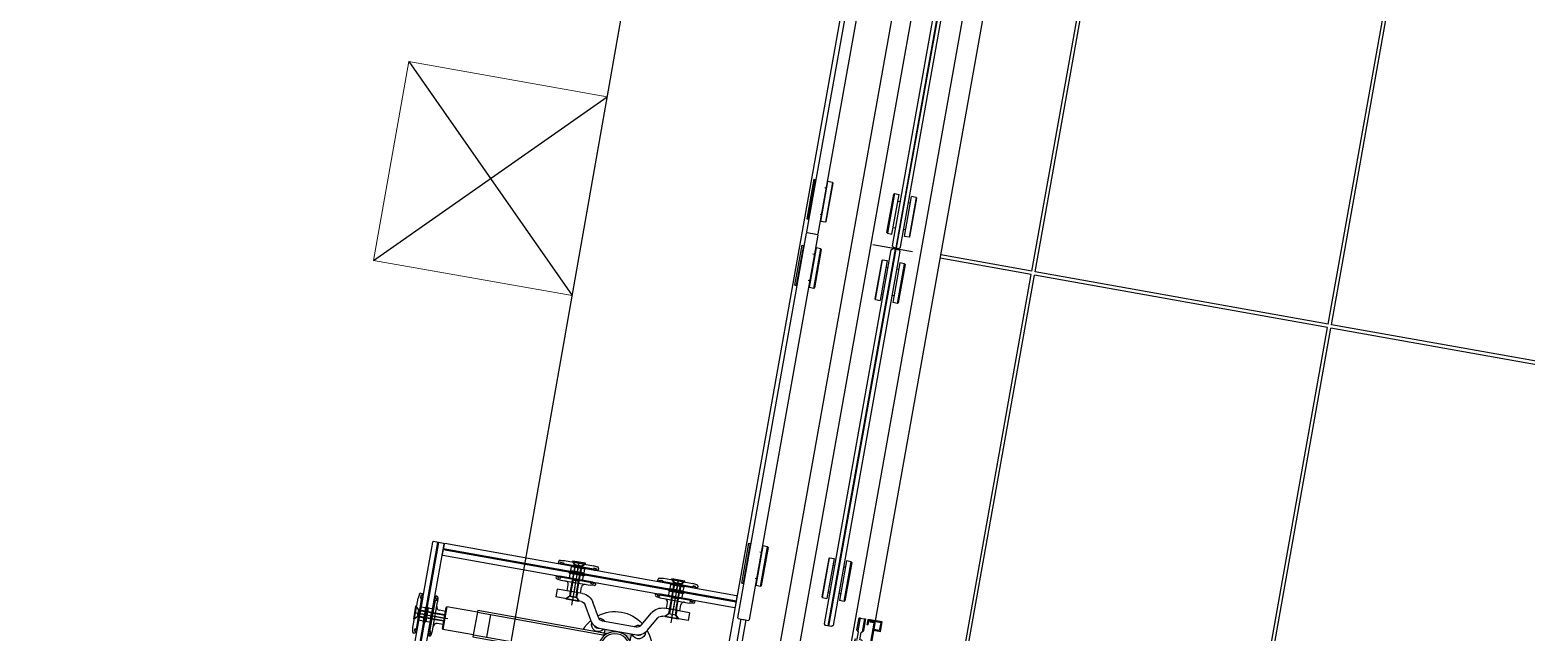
# Model space of a CAD drawing. Header units: centimetres. Extents: x 139057 to 200038, y 34824 to 80516.
# Drawn here: x 172810.6 to 173033.3, y 78802.2 to 78891.7 of the extents above; entities that cross this region are included whole.
import ezdxf

# ---------------------------------------------------------------- set-up
doc = ezdxf.new("R2010")
doc.units = ezdxf.units.CM
doc.header["$LTSCALE"] = 100
doc.layers.get('0').update_dxf_attribs({"lineweight": 0})
doc.layers.add('441_SERRAMENTI_001-AM_0', color=1, linetype='Continuous', lineweight=0)
doc.layers.add('ASFALTO', color=2, linetype='Continuous')
doc.layers.add('M-ASC', color=5, linetype='Continuous')

# ---------------------------------------------------------------- blocks, each defined once
blk = doc.blocks.new('VSEI_M10x16')
for p, q in [((0, 9.75), (0, -9.75)), ((0.5, 9.75), (0, 9.75)), ((16, 0), (0, 0)), ((0.5, 9.75), (0.5, -9.75)), ((0.5, 9.75), (5.25, 5)), ((5.25, 5), (15.4, 5)), ((5.25, 5), (5.25, -5)), ((5.25, 5), (5.25, -5)), ((16, 4.4), (5.25, 4.4)), ((15.4, 5), (16, 4.4)), ((15.4, 5), (15.4, -5)), ((16, 4.4), (16, -4.4)), ((0.5, -9.75), (0, -9.75)), ((0.5, -9.75), (5.25, -5)), ((16, -4.4), (5.25, -4.4)), ((5.25, -5), (15.4, -5)), ((16, -4.4), (15.4, -5))]:
    blk.add_line(p, q)
blk = doc.blocks.new('es5tertetert')
h = blk.add_hatch(color=256)
h.paths.add_polyline_path([(-30, -10, 1), (-26, -10, 1)])
h.paths.add_polyline_path([(-30, 10, 1), (-26, 10, 1)])
for p, q in [((-42.7, 28.2), (-43.5, 22)), ((-40.8, 30), (-38.5, 30)), ((-38.5, 27), (-40, 27)), ((-40, 27), (-40, 23)), ((-40, 23), (-38.5, 23)), ((-38.5, 30), (-38.5, 26.5)), ((-38.5, 23.5), (-38.5, -23.5)), ((-37, 25), (-37, -25)), ((-19.5, 25), (-19.5, -25)), ((-18, 30), (-18, 26.5)), ((-16.8, 30), (-18, 30)), ((-18, 27), (-16.5, 27)), ((-18, 23.5), (-18, -23.5)), ((-16.5, 23), (-18, 23)), ((-16.5, 27), (-16.5, 23)), ((-14.8, 28.2), (-14, 22)), ((-43.5, -22), (-43.5, 22)), ((-40, 5.5), (-43.5, 9)), ((-43.5, 0), (0, 0)), ((-40, 5.5), (-40, -5.5)), ((-40, 5.5), (-38.5, 5.5)), ((-38.5, 8), (-36.5, 10)), ((-38.5, 8), (-38.5, -8)), ((0, 5), (-38.5, 5)), ((0, 4.2), (-38.5, 4.2)), ((-30, 10), (-36.5, 10)), ((-36.5, -10), (-36.5, 10)), ((-30, 10), (-30, -10)), ((-26, 10), (-26, -10)), ((-18, 10), (-26, 10)), ((-14, -22), (-14, 22)), ((0, 10), (-9, 10)), ((0, 10), (0, -10)), ((-40, -5.5), (-43.5, -9)), ((-42.7, -28.2), (-43.5, -22)), ((-40, -5.5), (-38.5, -5.5)), ((0, -4.3), (-38.5, -4.3)), ((0, -5), (-38.5, -5)), ((-36.5, -10), (-38.5, -8)), ((-30, -10), (-36.5, -10)), ((-18, -10), (-26, -10)), ((-14.8, -28.2), (-14, -22)), ((0, -10), (-9, -10)), ((-38.5, -30), (-40.8, -30)), ((-40, -23), (-38.5, -23)), ((-40, -27), (-40, -23)), ((-38.5, -27), (-40, -27)), ((-38.5, -26.5), (-38.5, -30)), ((-16.5, -23), (-18, -23)), ((-18, -26.5), (-18, -30)), ((-18, -27), (-16.5, -27)), ((-18, -30), (-16.8, -30)), ((-16.5, -27), (-16.5, -23))]:
    blk.add_line(p, q)
for centre, radius in [((-38.5, 25), 1.5), ((-18, 25), 1.5), ((-28, 10), 2), ((-28, -10), 2), ((-38.5, -25), 1.5), ((-18, -25), 1.5)]:
    blk.add_circle(centre, radius)
for centre, radius, start, end in [((-40.8, 28), 2, 90, 172.875), ((-16.8, 28), 2, 7.125, 90), ((-28, 10), 2, 180, 0), ((-9, 15), 5, 180, 270), ((-28, -10), 2, 0, 180), ((-9, -15), 5, 90, 180), ((-40.8, -28), 2, 187.125, 270), ((-16.8, -28), 2, 270, 352.875)]:
    blk.add_arc(centre, radius, start, end)
blk.add_blockref('VSEI_M10x16', (-45, 0))
blk = doc.blocks.new('VSEI_M10x30')
for p, q in [((0, 9.75), (0, -9.75)), ((0.5, 9.75), (0, 9.75)), ((30, 0), (0, 0)), ((0.5, 9.75), (0.5, -9.75)), ((0.5, 9.75), (5.25, 5)), ((5.25, 5), (29.4, 5)), ((5.25, 5), (5.25, -5)), ((5.25, 5), (5.25, -5)), ((30, 4.4), (5.25, 4.4)), ((29.4, 5), (30, 4.4)), ((29.4, 5), (29.4, -5)), ((30, 4.4), (30, -4.4)), ((0.5, -9.75), (0, -9.75)), ((0.5, -9.75), (5.25, -5)), ((30, -4.4), (5.25, -4.4)), ((5.25, -5), (29.4, -5)), ((30, -4.4), (29.4, -5))]:
    blk.add_line(p, q)
blk = doc.blocks.new('Fissaggio doppio su fronteporta')
h = blk.add_hatch(color=256)
h.paths.add_polyline_path([(15, 20), (25, 20), (25, 0, 0.236068)])
h.paths.add_polyline_path([(20, -15, 0.162278), (25, 0), (25, -20), (20, -20)])
h.paths.add_polyline_path([(17, -18.3, 0.044913), (20, -15), (20, -20), (17, -20)])
h.paths.add_polyline_path([(17, -18.3), (17, -20), (15, -20, 0.026071)])
for p, q in [((72, 100), (60, 100)), ((60, 100), (60, 61.8)), ((72, 100), (72, 61.8)), ((79.3, 75), (52, 75)), ((64.8, 80.5), (60, 85.2)), ((64.8, 69.5), (60, 64.8)), ((72, 80.5), (64.8, 80.5)), ((64.8, 80.5), (64.8, 69.5)), ((72, 69.5), (64.8, 69.5)), ((35, 42.7), (56, 54.8)), ((25, 25.4), (25, -25.4)), ((37, 25.4), (37, -25.4)), ((41, 32.3), (62, 44.4)), ((25, 20), (15, 20)), ((-20, -211), (-20, -15)), ((-17, -211), (-17, -18.3)), ((25, -20), (15, -20)), ((17, -211), (17, -18.3)), ((20, -211), (20, -15)), ((35, -42.7), (56, -54.8)), ((41, -32.3), (62, -44.4)), ((60, -61.8), (60, -100)), ((64.8, -69.5), (60, -64.8)), ((72, -61.8), (72, -100)), ((79.3, -75), (52, -75)), ((64.8, -80.5), (60, -85.2)), ((72, -69.5), (64.8, -69.5)), ((64.8, -80.5), (64.8, -69.5)), ((72, -80.5), (64.8, -80.5)), ((72, -100), (60, -100)), ((17, -191), (-17, -191)), ((20, -211), (-20, -211)), ((-17, -211), (-17, -257)), ((17, -211), (17, -257)), ((-16, -258), (-17, -257)), ((17, -257), (-17, -257)), ((-16, -258), (16, -258)), ((-5, -258), (-5, -277.4)), ((-4.4, -278), (-4.4, -258)), ((0, -278), (0, -252.7)), ((4.4, -278), (4.4, -258)), ((5, -258), (5, -277.4)), ((17, -257), (16, -258)), ((-5, -277.4), (-4.4, -278)), ((-5, -277.4), (5, -277.4)), ((-4.4, -278), (4.4, -278)), ((4.4, -278), (5, -277.4))]:
    blk.add_line(p, q)
for centre, radius in [((-30.4, 30.4), 10.2), ((-30.4, 30.4), 5.5), ((0, 0), 25), ((0, 0), 22), ((-30.4, -30.4), 10.2), ((-30.4, -30.4), 5.5)]:
    blk.add_circle(centre, radius)
for centre, radius, start, end in [((0, 0), 55, 50.7427, 248.6763), ((52, 61.8), 8, 300, 0), ((52, 61.8), 20, 300, 0), ((30.4, 30.4), 10.2, 81.3251, 238.1717), ((30.4, 30.4), 5.5, 121.7679, 200.2382), ((45, 25.4), 20, 120, 180), ((45, 25.4), 8, 120, 180), ((30.4, 30.4), 10.2, 310.0426, 9.0329), ((0, 0), 55, 322.1827, 37.8173), ((30.4, -30.4), 10.2, 121.8283, 278.6749), ((0, 0), 55, 291.3237, 309.2573), ((30.4, -30.4), 5.5, 159.7618, 238.2321), ((45, -25.4), 20, 180, 240), ((30.4, -30.4), 10.2, 350.9671, 49.9574), ((45, -25.4), 8, 180, 240), ((52, -61.8), 20, 0, 60), ((52, -61.8), 8, 0, 60)]:
    blk.add_arc(centre, radius, start, end)
at = {"xscale": -1}
for p in [(72, 75), (72, -75)]:
    blk.add_blockref('es5tertetert', p, dxfattribs=at)
for name, p, rotation in [('VSEI_M10x30', (60, 75), 180), ('VSEI_M10x30', (60, -75), 180), ('es5tertetert', (0, -258), 270)]:
    blk.add_blockref(name, p, dxfattribs=dict(at, rotation=rotation))
blk = doc.blocks.new('A$C5FE15F62')
for p, q in [((0, 8.3), (19.6, 8.3)), ((0, 1.7), (19.6, 1.7)), ((0.8, 1.7), (0.8, 8.3)), ((20.9, 7), (18, 10)), ((20.9, 3), (18, 0)), ((31.9, 7), (20.9, 7)), ((31.9, 3), (20.9, 3)), ((31.9, 10), (31.9, 7)), ((31.9, 0), (31.9, 3))]:
    blk.add_line(p, q)
for points in [[(18, 10), (0, 10), (0, 8.3)], [(0, 1.7), (0, 0), (18, 0)], [(31.9, 0), (35, 0), (35, 10), (31.9, 10)]]:
    blk.add_lwpolyline(points)
blk = doc.blocks.new('6666666666666')
for p, q in [((-2.5, -1591.5), (-2.5, -2034.5)), ((2.5, -1591.5), (2.5, -2034.5)), ((-2.5, -2039.5), (-760, -2039.5)), ((-2.5, -2034.5), (-568.5, -2034.5)), ((-2.5, -2039.5), (-2.5, -2482.5)), ((568.5, -2034.5), (2.5, -2034.5)), ((2.5, -2039.5), (2.5, -2482.5)), ((568.5, -2039.5), (2.5, -2039.5)), ((-2.5, -2487.5), (-827, -2487.5)), ((-2.5, -2482.5), (-568.5, -2482.5)), ((-2.5, -2487.5), (-2.5, -2625)), ((568.5, -2482.5), (2.5, -2482.5)), ((2.5, -2487.5), (2.5, -2625)), ((568.5, -2487.5), (2.5, -2487.5)), ((550, -2625), (-550, -2625)), ((551.5, -2633), (551.5, -2625)), ((935, -2625), (554, -2625)), ((935, -2626.5), (554, -2626.5)), ((551.5, -2633), (553, -2633)), ((553, -2633), (553, -2627.5)), ((-1130, -2655), (1130, -2655)), ((0, -2727.5), (0, -2667.5)), ((-570, -2692.1), (-1, -2692.1)), ((-570, -2692.9), (-1, -2692.9)), ((-80, -2676), (-79, -2675)), ((-80, -2676), (-80, -2683)), ((-80, -2676), (-20, -2676)), ((-20, -2683), (-80, -2683)), ((-21, -2675), (-79, -2675)), ((-70, -2683), (-70, -2686.1)), ((-30, -2683), (-30, -2686.1)), ((-21, -2675), (-20, -2676)), ((-20, -2676), (-20, -2683)), ((570, -2692.1), (1, -2692.1)), ((570, -2692.9), (1, -2692.9)), ((21, -2675), (20, -2676)), ((20, -2676), (20, -2683)), ((80, -2676), (20, -2676)), ((20, -2683), (80, -2683)), ((21, -2675), (79, -2675)), ((30, -2683), (30, -2686.1)), ((70, -2683), (70, -2686.1)), ((80, -2676), (79, -2675)), ((80, -2676), (80, -2683)), ((471, -2675), (470, -2676)), ((470, -2676), (470, -2683)), ((530, -2676), (470, -2676)), ((470, -2683), (530, -2683)), ((471, -2675), (529, -2675)), ((480, -2683), (480, -2686.1)), ((520, -2683), (520, -2686.1)), ((530, -2676), (529, -2675)), ((530, -2676), (530, -2683)), ((-20, -2702), (-80, -2702)), ((-80, -2709), (-80, -2702)), ((-80, -2709), (-79, -2710)), ((-80, -2709), (-20, -2709)), ((-21, -2710), (-79, -2710)), ((-70, -2702), (-70, -2698.9)), ((-30, -2702), (-30, -2698.9)), ((-21, -2710), (-20, -2709)), ((-20, -2709), (-20, -2702)), ((20, -2702), (80, -2702)), ((20, -2709), (20, -2702)), ((21, -2710), (20, -2709)), ((80, -2709), (20, -2709)), ((21, -2710), (79, -2710)), ((30, -2702), (30, -2698.9)), ((70, -2702), (70, -2698.9)), ((80, -2709), (79, -2710)), ((80, -2709), (80, -2702)), ((470, -2702), (530, -2702)), ((470, -2709), (470, -2702)), ((471, -2710), (470, -2709)), ((530, -2709), (470, -2709)), ((471, -2710), (529, -2710)), ((480, -2702), (480, -2698.9)), ((520, -2702), (520, -2698.9)), ((530, -2709), (529, -2710)), ((530, -2709), (530, -2702)), ((1130, -2730), (-1130, -2730))]:
    blk.add_line(p, q)
at = {"linetype": 'Continuous'}
for p, q in [((565, -2615), (550, -2615)), ((550, -2615), (550, -2636.2)), ((563.5, -2616.5), (551.5, -2616.5)), ((551.5, -2616.5), (551.5, -2634.7)), ((563.5, -2616.5), (563.5, -2625)), ((565, -2615), (565, -2625)), ((558, -2636.2), (550, -2636.2)), ((558, -2634.7), (551.5, -2634.7)), ((558, -2634.7), (558, -2636.2))]:
    blk.add_line(p, q, dxfattribs=at)
for points in [[(-1, -2696.9), (-1, -2688.1), (-3, -2686.1), (-568, -2686.1), (-570, -2688.1), (-570, -2696.9), (-568, -2698.9), (-3, -2698.9)], [(1, -2696.9), (1, -2688.1), (3, -2686.1), (568, -2686.1), (570, -2688.1), (570, -2696.9), (568, -2698.9), (3, -2698.9)]]:
    blk.add_lwpolyline(points, close=True)
for radius in [2.5, 1]:
    blk.add_arc((554, -2627.5), radius, 90, 180)
at = {"extrusion": (0, 0, -1), "zscale": -0.9999999999999999, "rotation": 180}
blk.add_blockref('A$C5FE15F62', (-550, -2640), dxfattribs=at)
blk = doc.blocks.new('A$C2A0E5694')
for p, q in [((-1004.4, 436.4), (1805.6, 436.4)), ((-1004.4, 434.9), (1805.6, 434.9)), ((1796.1, -16.1), (1796.1, 426.9)), ((1797.6, -16.1), (1797.6, 426.9)), ((1225.6, -16.1), (3485.6, -16.1)), ((1225.6, -16.1), (3485.6, -16.1)), ((1772.8, -27.4, 0), (1225.6, -27.4)), ((1772.8, -34.9, 0), (1225.6, -34.9)), ((1885.6, -40.6), (1825.6, -40.6)), ((1825.6, -47.6), (1825.6, -40.6)), ((1835.6, -40.6), (1835.6, -37.5)), ((1875.6, -40.6), (1875.6, -37.5)), ((1885.6, -47.6), (1885.6, -40.6)), ((2335.6, -40.6), (2275.6, -40.6)), ((2275.6, -47.6), (2275.6, -40.6)), ((2285.6, -40.6), (2285.6, -37.5)), ((2325.6, -40.6), (2325.6, -37.5)), ((2335.6, -47.6), (2335.6, -40.6)), ((2375.6, -40.6), (2435.6, -40.6)), ((2375.6, -47.6), (2375.6, -40.6)), ((2385.6, -40.6), (2385.6, -37.5)), ((2425.6, -40.6), (2425.6, -37.5)), ((2435.6, -47.6), (2435.6, -40.6)), ((1825.6, -47.6), (1826.6, -48.6)), ((1825.6, -47.6), (1885.6, -47.6)), ((1884.6, -48.6), (1826.6, -48.6)), ((1884.6, -48.6), (1885.6, -47.6)), ((2275.6, -47.6), (2276.6, -48.6)), ((2275.6, -47.6), (2335.6, -47.6)), ((2334.6, -48.6), (2276.6, -48.6)), ((2334.6, -48.6), (2335.6, -47.6)), ((2376.6, -48.6), (2375.6, -47.6)), ((2435.6, -47.6), (2375.6, -47.6)), ((2376.6, -48.6), (2434.6, -48.6)), ((2435.6, -47.6), (2434.6, -48.6)), ((3485.6, -91.1), (1225.6, -91.1)), ((3485.6, -91.1), (1225.6, -91.1))]:
    blk.add_line(p, q)
at = {"linetype": 'Continuous'}
for p, q in [((1825.6, -19.3), (1825.6, -21.3)), ((1825.6, -19.3), (1885.6, -19.3)), ((1885.6, -21.3), (1825.6, -21.3)), ((1835.6, -21.3), (1835.6, -22.3)), ((1875.6, -21.3), (1875.6, -22.3)), ((1885.6, -19.3), (1885.6, -21.3)), ((2275.6, -19.3), (2275.6, -21.3)), ((2275.6, -19.3), (2335.6, -19.3)), ((2335.6, -21.3), (2275.6, -21.3)), ((2285.6, -21.3), (2285.6, -22.3)), ((2325.6, -21.3), (2325.6, -22.3)), ((2335.6, -19.3), (2335.6, -21.3)), ((2375.6, -19.3), (2375.6, -21.3)), ((2435.6, -19.3), (2375.6, -19.3)), ((2375.6, -21.3), (2435.6, -21.3)), ((2385.6, -21.3), (2385.6, -22.3)), ((2425.6, -21.3), (2425.6, -22.3)), ((2435.6, -19.3), (2435.6, -21.3)), ((1773.8, -22.4, 0), (1772.8, -23.4, 0)), ((1772.8, -23.4, 0), (1772.8, -38.9, 0)), ((1772.8, -30.4, 0), (1772.8, -31.9, 0)), ((1772.8, -31.9, 0), (1772.8, -38.9, 0)), ((1772.8, -38.9, 0), (1773.8, -39.9, 0)), ((1773.8, -22.4, 0), (2354.6, -22.4, 0)), ((2354.6, -39.9, 0), (1773.8, -39.9, 0)), ((2354.6, -22.4, 0), (2355.6, -23.4, 0)), ((2355.6, -38.9, 0), (2354.6, -39.9, 0)), ((2356.6, -22.4, 0), (2355.6, -23.4, 0)), ((2355.6, -23.4, 0), (2355.6, -38.9, 0)), ((2355.6, -23.4, 0), (2355.6, -38.9, 0)), ((2355.6, -23.4, 0), (2355.6, -38.9, 0)), ((2355.6, -31.9, 0), (2355.6, -38.9, 0)), ((2355.6, -31.9, 0), (2355.6, -38.9, 0)), ((2355.6, -38.9, 0), (2356.6, -39.9, 0)), ((2937.4, -22.4, 0), (2356.6, -22.4, 0)), ((2356.6, -39.9, 0), (2937.4, -39.9, 0))]:
    blk.add_line(p, q, dxfattribs=at)
for points in [[(-1004.4, 443.4), (-1004.4, 427.9), (-1003.4, 426.9), (1804.6, 426.9), (1805.6, 427.9), (1805.6, 443.4), (1804.6, 444.4), (-1003.4, 444.4)], [(1789.1, -16.1), (1804.6, -16.1), (1805.6, -15.1), (1805.6, 425.9), (1804.6, 426.9), (1789.1, 426.9), (1788.1, 425.9), (1788.1, -15.1)]]:
    blk.add_lwpolyline(points, close=True)
at = {"xscale": -1, "rotation": 180}
blk.add_blockref('Fissaggio doppio su fronteporta', (1696.6, 149.4, 0), dxfattribs=at)
at = {"rotation": 180}
blk.add_blockref('6666666666666', (2355.5, -2850.1, 0), dxfattribs=at)

msp = doc.modelspace()

# ---------------------------------------------------------------- linework, layer by layer
at = {"layer": '441_SERRAMENTI_001-AM_0', "elevation": 0}
msp.add_lwpolyline([(172861.77, 78857.49), (172867, 78887.04), (172896.54, 78881.81), (172891.32, 78852.27)], close=True, dxfattribs=at)
at = {"layer": 'ASFALTO', "elevation": 0}
msp.add_lwpolyline([(172996.53, 77968.95), (173011.09, 77966.21), (173040.67, 78123.31), (173109.32, 78110.37), (173134.35, 78250.52), (172795.59, 78310.36), (172924.32, 79039.08), (172954.16, 79033.81), (173022.47, 79420.87), (173035.34, 79454.1), (173352.8, 79331.21), (173369.58, 79425.13), (170735.67, 80516.43)], dxfattribs=at)
at = {"layer": 'M-ASC'}
for p, q in [((172867, 78887.04, 0), (172891.32, 78852.27, 0)), ((172861.77, 78857.49, 0), (172896.54, 78881.81, 0))]:
    msp.add_line(p, q, dxfattribs=at)

# ---------------------------------------------------------------- block references
at = {"layer": 'M-ASC', "xscale": 0.1, "yscale": 0.1, "zscale": 0.1, "rotation": 79.87167101770514}
msp.add_blockref('A$C2A0E5694', (172882.55, 78630.15, 0), dxfattribs=at)

doc.saveas('drawing.dxf')
